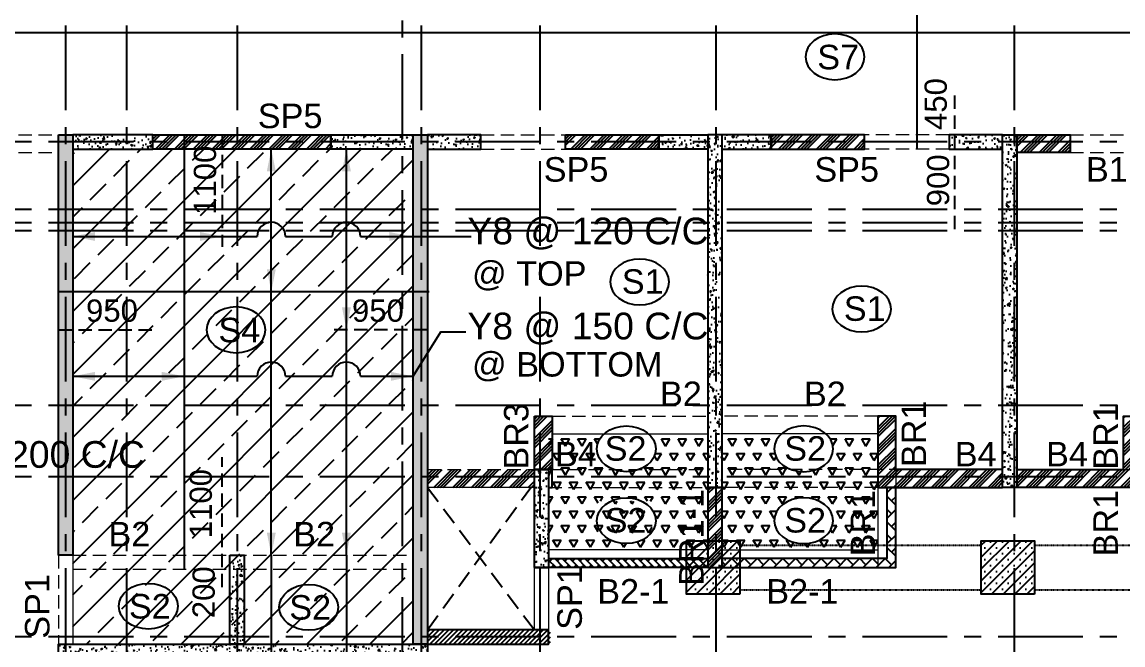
# Model space of a CAD drawing. Header units: inches. Extents: x -1898 to 127651, y -195120 to -109120.
# Drawn here: x 10957 to 23325, y -165813 to -158818 of the extents above; entities that cross this region are included whole.
import ezdxf

# ---------------------------------------------------------------- set-up
doc = ezdxf.new("R2010")
doc.units = ezdxf.units.IN
doc.header["$MEASUREMENT"] = 0
for name, pattern in [('CENTER', [50.8, 31.75, -6.35, 6.35, -6.35]), ('DASHED2', [9.525, 6.35, -3.175]), ('Hidden', [3, 2, -1])]:
    doc.linetypes.add(name, pattern=pattern)
for name, color, linetype in [('1', 8, 'Continuous'), ('160 R.C. WALL HAT', 8, 'Continuous'), ('160 R.C.WALL', 6, 'Continuous'), ('2', 5, 'Continuous'), ('5', 2, 'Continuous'), ('AR-Column', 40, 'Continuous'), ('AR-Hidden', 251, 'DASHED2'), ('BAL. PARAPET WALL', 4, 'Continuous'), ('BEAM TEXT', 4, 'Continuous'), ('DIM', 251, 'Continuous'), ('DOP IN SHEAR WALL', 5, 'Continuous'), ('GRID', 8, 'CENTER'), ('NON S.WALL HATCH', 8, 'Continuous'), ('NON STRUC R.C.WALL', 6, 'Continuous'), ('NON.STRUC.R.C.WALLS', 1, 'Continuous'), ('PARAPET WALL', 4, 'Continuous'), ('SHEARWALL HATCH', 8, 'Continuous'), ('SLAB ARROW', 5, 'Continuous'), ('SLAB DIS', 32, 'Continuous'), ('SPANRAL BEAM', 3, 'Continuous'), ('SUNKEN', 8, 'Continuous')]:
    doc.layers.add(name, color=color, linetype=linetype)
for name, color, linetype, lineweight in [('BEAMS', 3, 'Continuous', 0), ('SLAB CIR', 1, 'Continuous', 25), ('SLAB REIN', 31, 'Continuous', 0), ('SLAB TXT', 3, 'Continuous', 0)]:
    doc.layers.add(name, color=color, linetype=linetype, lineweight=lineweight)
doc.styles.add('T200', font='sanss___.ttf', dxfattribs={"height": 275})
doc.styles.add('T300', font='sanss___.ttf', dxfattribs={"height": 350})
pattern_1 = [(60, (2301842.9, -380682.11), (-93.75, 162.379763), [93.75, -93.75]), (120, (2301842.9, -380682.11), (-187.5, 1e-07), [93.75, -93.75]), (0, (2301796.02, -380600.92), (93.75, 162.379763), [93.75, -93.75])]
pattern_2 = [(45, (2346260.05, -275504.5), (-106.066017, 106.066017), []), (45, (2346295.4, -275504.5), (-106.066017, 106.066017), []), (45, (2346330.76, -275504.5), (-106.066017, 106.066017), []), (45, (2346366.12, -275504.5), (-106.066017, 106.066017), [])]
pattern_3 = [(50, (2190496.52, 69952.34), (179.315046, -15.688034), [18.75, -206.25]), (355, (2190496.52, 69952.34), (-34.687833, 188.048033), [15, -165]), (100.4514445, (2190511.47, 69951.03), (144.627212, 172.359998), [15.935048, -175.285528]), (46.1842, (2190496.52, 70002.34), (266.810333, -41.37982), [28.125, -309.375]), (96.635635, (2190518.76, 69998.9), (233.665486, 243.52965), [23.902586, -262.92844]), (351.184164, (2190496.52, 70002.34), (233.665486, 243.52965), [22.5, -247.5]), (21, (2190521.52, 69989.84), (149.226763, -100.654723), [18.75, -206.25]), (326, (2190521.52, 69989.84), (60.828833, 181.287511), [15, -165]), (71.451445, (2190533.96, 69981.45), (210.055594, 80.632788), [15.935047, -175.285528]), (37.5, (2190496.524, 69952.34), (3.0399638, 83.2234635), [0, -163, 0, -167.5, 0, -165.625]), (7.5, (2190496.52, 69952.34), (65.7673844, 98.602928), [0, -95.5, 0, -159.25, 0, -63.125]), (327.5, (2190440.774, 69952.34), (133.455609, -5.638718), [0, -62.5, 0, -195, 0, -258.75]), (317.5, (2190415.77, 69952.34), (145.7965423, 25.0262456), [0, -81.25, 0, -129.5, 0, -183.75])]
pattern_4 = [(50, (2184721.52, 77472.34), (179.315046, -15.688034), [18.75, -206.25]), (355, (2184721.52, 77472.34), (-34.687833, 188.048033), [15, -165]), (100.4514445, (2184736.47, 77471.03), (144.627212, 172.359998), [15.935048, -175.285528]), (46.1842, (2184721.52, 77522.34), (266.810333, -41.37982), [28.125, -309.375]), (96.635635, (2184743.76, 77518.9), (233.665486, 243.52965), [23.902586, -262.92844]), (351.184164, (2184721.52, 77522.34), (233.665486, 243.52965), [22.5, -247.5]), (21, (2184746.52, 77509.84), (149.226763, -100.654723), [18.75, -206.25]), (326, (2184746.52, 77509.84), (60.828833, 181.287511), [15, -165]), (71.451445, (2184758.96, 77501.45), (210.055594, 80.632788), [15.935047, -175.285528]), (37.5, (2184721.524, 77472.34), (3.0399638, 83.2234635), [0, -163, 0, -167.5, 0, -165.625]), (7.5, (2184721.52, 77472.34), (65.7673844, 98.602928), [0, -95.5, 0, -159.25, 0, -63.125]), (327.5, (2184665.774, 77472.34), (133.455609, -5.638718), [0, -62.5, 0, -195, 0, -258.75]), (317.5, (2184640.77, 77472.34), (145.7965423, 25.0262456), [0, -81.25, 0, -129.5, 0, -183.75])]
pattern_5 = [(45, (-131825.64, 75915.45), (-66.29126, 66.29126), []), (45, (-131759.35, 75915.45), (-66.29126, 66.29126), [0, -93.75])]

# ---------------------------------------------------------------- blocks, each defined once
blk = doc.blocks.new('A$C02A55DAE')
at = {"layer": 'NON S.WALL HATCH'}
h = blk.add_hatch(dxfattribs=at)
h.set_pattern_fill('SACNCR', color=256, scale=1000)
h.set_pattern_definition(pattern_5)
h.paths.add_polyline_path([(13860, -10920), (13260, -10920), (13260, -10320), (13860, -10320)])
h = blk.add_hatch(dxfattribs=at)
h.set_pattern_fill('SACNCR', color=256, scale=1000)
h.set_pattern_definition(pattern_5)
h.paths.add_polyline_path([(17170, -10920), (16570, -10920), (16570, -10320), (17170, -10320)])
at = {"layer": 'AR-Column', "color": 4, "elevation": -29}
for points in [[(13860, -10920), (13260, -10920), (13260, -10320), (13860, -10320)], [(17170, -10920), (16570, -10920), (16570, -10320), (17170, -10320)]]:
    blk.add_lwpolyline(points, close=True, dxfattribs=at)
at = {"layer": 'AR-Hidden', "ltscale": 0.009}
for p, q in [((13860, -10370, -29), (16570, -10370, -29)), ((17170, -10370, -29), (19880, -10370, -29)), ((13860, -10870, -29), (16570, -10870, -29)), ((17170, -10870, -29), (19880, -10870, -29))]:
    blk.add_line(p, q, dxfattribs=at)

msp = doc.modelspace()

# ---------------------------------------------------------------- hatches: boundary and pattern name
at = {"layer": '160 R.C. WALL HAT'}
h = msp.add_hatch(dxfattribs=at)
h.set_pattern_fill('AR-CONC', color=256, scale=25)
h.set_pattern_definition(pattern_3)
h.paths.add_polyline_path([(11527.4, -160083.5), (11367.4, -160083.5), (11367.4, -164803.5), (11527.4, -164803.5)])
h = msp.add_hatch(dxfattribs=at)
h.set_pattern_fill('AR-CONC', color=256, scale=25)
h.set_pattern_definition(pattern_4)
h.paths.add_polyline_path([(12427.4, -160083.5), (12427.4, -160243.5), (11527.4, -160243.5), (11527.4, -160083.5)])
h = msp.add_hatch(dxfattribs=at)
h.set_pattern_fill('AR-CONC', color=256, scale=25)
h.set_pattern_definition([(50, (2193881.52, 75512.34), (179.315046, -15.688034), [18.75, -206.25]), (355, (2193881.52, 75512.34), (-34.687833, 188.048033), [15, -165]), (100.4514445, (2193896.47, 75511.03), (144.627212, 172.359998), [15.935048, -175.285528]), (46.1842, (2193881.52, 75562.34), (266.810333, -41.37982), [28.125, -309.375]), (96.635635, (2193903.76, 75558.9), (233.665486, 243.52965), [23.902586, -262.92844]), (351.184164, (2193881.52, 75562.34), (233.665486, 243.52965), [22.5, -247.5]), (21, (2193906.52, 75549.84), (149.226763, -100.654723), [18.75, -206.25]), (326, (2193906.52, 75549.84), (60.828833, 181.287511), [15, -165]), (71.451445, (2193918.96, 75541.45), (210.055594, 80.632788), [15.935047, -175.285528]), (37.5, (2193881.524, 75512.34), (3.0399638, 83.2234635), [0, -163, 0, -167.5, 0, -165.625]), (7.5, (2193881.52, 75512.34), (65.7673844, 98.602928), [0, -95.5, 0, -159.25, 0, -63.125]), (327.5, (2193825.774, 75512.34), (133.455609, -5.638718), [0, -62.5, 0, -195, 0, -258.75]), (317.5, (2193800.77, 75512.34), (145.7965423, 25.0262456), [0, -81.25, 0, -129.5, 0, -183.75])])
h.paths.add_polyline_path([(15352.4, -160083.5), (14427.4, -160083.5), (14427.4, -160243.5), (15352.4, -160243.5)])
h = msp.add_hatch(dxfattribs=at)
h.set_pattern_fill('AR-CONC', color=256, scale=25)
h.set_pattern_definition([(50, (2194481.52, 69952.34), (179.315046, -15.688034), [18.75, -206.25]), (355, (2194481.52, 69952.34), (-34.687833, 188.048033), [15, -165]), (100.4514445, (2194496.47, 69951.03), (144.627212, 172.359998), [15.935048, -175.285528]), (46.1842, (2194481.52, 70002.34), (266.810333, -41.37982), [28.125, -309.375]), (96.635635, (2194503.76, 69998.9), (233.665486, 243.52965), [23.902586, -262.92844]), (351.184164, (2194481.52, 70002.34), (233.665486, 243.52965), [22.5, -247.5]), (21, (2194506.52, 69989.84), (149.226763, -100.654723), [18.75, -206.25]), (326, (2194506.52, 69989.84), (60.828833, 181.287511), [15, -165]), (71.451445, (2194518.96, 69981.45), (210.055594, 80.632788), [15.935047, -175.285528]), (37.5, (2194481.524, 69952.34), (3.0399638, 83.2234635), [0, -163, 0, -167.5, 0, -165.625]), (7.5, (2194481.52, 69952.34), (65.7673844, 98.602928), [0, -95.5, 0, -159.25, 0, -63.125]), (327.5, (2194425.774, 69952.34), (133.455609, -5.638718), [0, -62.5, 0, -195, 0, -258.75]), (317.5, (2194400.77, 69952.34), (145.7965423, 25.0262456), [0, -81.25, 0, -129.5, 0, -183.75])])
h.paths.add_polyline_path([(15512.4, -160083.5), (15352.4, -160083.5), (15352.4, -165803.5), (15512.4, -165803.5)])
h = msp.add_hatch(dxfattribs=at)
h.set_pattern_fill('AR-CONC', color=256, scale=25)
h.set_pattern_definition([(50, (2194641.52, 75512.34), (179.315046, -15.688034), [18.75, -206.25]), (355, (2194641.52, 75512.34), (-34.687833, 188.048033), [15, -165]), (100.4514445, (2194656.47, 75511.03), (144.627212, 172.359998), [15.935048, -175.285528]), (46.1842, (2194641.52, 75562.34), (266.810333, -41.37982), [28.125, -309.375]), (96.635635, (2194663.76, 75558.9), (233.665486, 243.52965), [23.902586, -262.92844]), (351.184164, (2194641.52, 75562.34), (233.665486, 243.52965), [22.5, -247.5]), (21, (2194666.52, 75549.84), (149.226763, -100.654723), [18.75, -206.25]), (326, (2194666.52, 75549.84), (60.828833, 181.287511), [15, -165]), (71.451445, (2194678.96, 75541.45), (210.055594, 80.632788), [15.935047, -175.285528]), (37.5, (2194641.524, 75512.34), (3.0399638, 83.2234635), [0, -163, 0, -167.5, 0, -165.625]), (7.5, (2194641.52, 75512.34), (65.7673844, 98.602928), [0, -95.5, 0, -159.25, 0, -63.125]), (327.5, (2194585.774, 75512.34), (133.455609, -5.638718), [0, -62.5, 0, -195, 0, -258.75]), (317.5, (2194560.77, 75512.34), (145.7965423, 25.0262456), [0, -81.25, 0, -129.5, 0, -183.75])])
h.paths.add_polyline_path([(16112.4, -160083.5), (15512.4, -160083.5), (15512.4, -160243.5), (16112.4, -160243.5)])
h = msp.add_hatch(dxfattribs=at)
h.set_pattern_fill('AR-CONC', color=256, scale=25)
h.set_pattern_definition(pattern_4)
h.paths.add_polyline_path([(18112.4, -160083.5), (18112.4, -160243.5), (18662.4, -160243.5), (18662.4, -160083.5)])
h = msp.add_hatch(dxfattribs=at)
h.set_pattern_fill('AR-CONC', color=256, scale=25)
h.set_pattern_definition([(50, (2197791.52, 70812.34), (179.315046, -15.688034), [18.75, -206.25]), (355, (2197791.52, 70812.34), (-34.687833, 188.048033), [15, -165]), (100.4514445, (2197806.47, 70811.03), (144.627212, 172.359998), [15.935048, -175.285528]), (46.1842, (2197791.52, 70862.34), (266.810333, -41.37982), [28.125, -309.375]), (96.635635, (2197813.76, 70858.9), (233.665486, 243.52965), [23.902586, -262.92844]), (351.184164, (2197791.52, 70862.34), (233.665486, 243.52965), [22.5, -247.5]), (21, (2197816.52, 70849.84), (149.226763, -100.654723), [18.75, -206.25]), (326, (2197816.52, 70849.84), (60.828833, 181.287511), [15, -165]), (71.451445, (2197828.96, 70841.45), (210.055594, 80.632788), [15.935047, -175.285528]), (37.5, (2197791.524, 70812.34), (3.0399638, 83.2234635), [0, -163, 0, -167.5, 0, -165.625]), (7.5, (2197791.52, 70812.34), (65.7673844, 98.602928), [0, -95.5, 0, -159.25, 0, -63.125]), (327.5, (2197735.774, 70812.34), (133.455609, -5.638718), [0, -62.5, 0, -195, 0, -258.75]), (317.5, (2197710.77, 70812.34), (145.7965423, 25.0262456), [0, -81.25, 0, -129.5, 0, -183.75])])
h.paths.add_polyline_path([(18662.4, -164043.5), (18822.4, -164043.5), (18822.4, -160083.5), (18662.4, -160083.5)])
h = msp.add_hatch(dxfattribs=at)
h.set_pattern_fill('AR-CONC', color=256, scale=25)
h.set_pattern_definition(pattern_4)
h.paths.add_polyline_path([(19372.4, -160083.5), (19372.4, -160243.5), (18822.4, -160243.5), (18822.4, -160083.5)])
h = msp.add_hatch(dxfattribs=at)
h.set_pattern_fill('AR-CONC', color=256, scale=25)
h.set_pattern_definition(pattern_4)
h.paths.add_polyline_path([(21972.4, -160243.5), (21972.4, -160083.5), (21372.4, -160083.5), (21372.4, -160243.5)])
h = msp.add_hatch(dxfattribs=at)
h.set_pattern_fill('AR-CONC', color=256, scale=25)
h.set_pattern_definition(pattern_4)
h.paths.add_polyline_path([(22132.4, -160083.5), (21972.4, -160083.5), (21972.4, -164043.5), (22132.4, -164043.5)])
h = msp.add_hatch(dxfattribs=at)
h.set_pattern_fill('AR-CONC', color=256, scale=25)
h.set_pattern_definition([(50, (2194481.52, 69952.34), (179.315046, -15.688034), [18.75, -206.25]), (355, (2194481.52, 69952.34), (-34.687833, 188.048033), [15, -165]), (100.4514445, (2194496.47, 69951.03), (144.627212, 172.359998), [15.935048, -175.285528]), (46.1842, (2194481.52, 70002.34), (266.810333, -41.37982), [28.125, -309.375]), (96.635635, (2194503.76, 69998.9), (233.665486, 243.52965), [23.902586, -262.92844]), (351.184164, (2194481.52, 70002.34), (233.665486, 243.52965), [22.5, -247.5]), (21, (2194506.52, 69989.84), (149.226763, -100.654723), [18.75, -206.25]), (326, (2194506.52, 69989.84), (60.828833, 181.287511), [15, -165]), (71.451445, (2194518.96, 69981.45), (210.055594, 80.632788), [15.935047, -175.285528]), (37.5, (2194481.524, 69952.34), (3.0399638, 83.2234635), [0, -163, 0, -167.5, 0, -165.625]), (7.5, (2194481.52, 69952.34), (65.7673844, 98.602928), [0, -95.5, 0, -159.25, 0, -63.125]), (327.5, (2194425.774, 69952.34), (133.455609, -5.638718), [0, -62.5, 0, -195, 0, -258.75]), (317.5, (2194400.77, 69952.34), (145.7965423, 25.0262456), [0, -81.25, 0, -129.5, 0, -183.75])])
h.paths.add_polyline_path([(16872.4, -163843.5), (16712.4, -163843.5), (16712.4, -164943.5), (16872.4, -164943.5)])
h = msp.add_hatch(dxfattribs=at)
h.set_pattern_fill('AR-CONC', color=256, scale=25)
h.set_pattern_definition([(50, (0, -35133.3), (179.31505, -15.68803), [18.75, -206.25]), (355, (0, -35133.3), (-34.68783, 188.04803), [15, -165]), (100.45144, (14.94, -35134.6), (144.62721, 172.36), [15.93505, -175.28553]), (46.1842, (0, -35083.3), (266.81033, -41.37982), [28.125, -309.375]), (96.63564, (22.23, -35086.75), (233.6655, 243.52965), [23.9026, -262.92844]), (351.18416, (0, -35083.3), (233.6655, 243.52965), [22.5, -247.5]), (21, (25, -35095.8), (149.22676, -100.65472), [18.75, -206.25]), (326, (25, -35095.8), (60.82883, 181.2875), [15, -165]), (71.45144, (37.44, -35104.19), (210.0556, 80.63279), [15.93505, -175.28553]), (37.5, (0, -35133.3), (3.039964, 83.223463), [0, -163, 0, -167.5, 0, -165.625]), (7.5, (0, -35133.3), (65.767384, 98.60293), [0, -95.5, 0, -159.25, 0, -63.125]), (327.5, (-55.75, -35133.3), (133.45561, -5.638718), [0, -62.5, 0, -195, 0, -258.75]), (317.5, (-80.75, -35133.3), (145.79654, 25.02625), [0, -81.25, 0, -129.5, 0, -183.75])])
h.paths.add_polyline_path([(16872.4, -164043.5), (16912.4, -164043.5), (16912.4, -163843.5), (16872.4, -163843.5)])
h = msp.add_hatch(dxfattribs=at)
h.set_pattern_fill('AR-CONC', color=256, scale=25)
h.set_pattern_definition(pattern_3)
h.paths.add_polyline_path([(13292.6, -164803.5), (13452.6, -164803.5), (13452.6, -165803.5), (13292.6, -165803.5)])
h = msp.add_hatch(dxfattribs=at)
h.set_pattern_fill('AR-CONC', color=256, scale=25)
h.set_pattern_definition([(50, (2196685.71, 69792.34), (179.315046, -15.688034), [18.75, -206.25]), (355, (2196685.7, 69792.34), (-34.687833, 188.048033), [15, -165]), (100.4514445, (2196700.65, 69791.03), (144.627212, 172.359998), [15.935048, -175.285528]), (46.1842, (2196685.7, 69842.34), (266.810333, -41.37982), [28.125, -309.375]), (96.635635, (2196707.94, 69838.9), (233.665486, 243.52965), [23.902586, -262.92844]), (351.184164, (2196685.7, 69842.34), (233.665486, 243.52965), [22.5, -247.5]), (21, (2196710.71, 69829.84), (149.226763, -100.654723), [18.75, -206.25]), (326, (2196710.7, 69829.84), (60.828833, 181.287511), [15, -165]), (71.451445, (2196723.14, 69821.45), (210.055594, 80.632788), [15.935047, -175.285528]), (37.5, (2196685.71, 69792.34), (3.0399638, 83.2234635), [0, -163, 0, -167.5, 0, -165.625]), (7.5, (2196685.71, 69792.34), (65.7673844, 98.602928), [0, -95.5, 0, -159.25, 0, -63.125]), (327.5, (2196629.96, 69792.34), (133.455609, -5.638718), [0, -62.5, 0, -195, 0, -258.75]), (317.5, (2196604.96, 69792.34), (145.7965423, 25.0262456), [0, -81.25, 0, -129.5, 0, -183.75])])
h.paths.add_polyline_path([(11367.4, -165963.5), (11367.4, -165803.5), (15512.4, -165803.5), (15512.4, -165963.5)])
at = {"layer": 'BAL. PARAPET WALL'}
h = msp.add_hatch(dxfattribs=at)
h.set_pattern_fill('AR-HBONE', color=256, angle=90, style=0)
h.set_pattern_definition([(135, (-477858.96, -2290001.76), (-143.684098, 2e-14), [304.8, -101.6]), (225, (-477930.8, -2289929.91), (-143.684098, 2e-14), [304.8, -101.6])])
h.paths.add_polyline_path([(18822.4, -164843.5), (18822.4, -164943.5), (20772.4, -164943.5), (20772.4, -164043.5), (20672.4, -164043.5), (20672.4, -164843.5)])
h = msp.add_hatch(dxfattribs=at)
h.set_pattern_fill('AR-HBONE', color=256, scale=15, angle=90, style=0)
h.set_pattern_definition([(135, (0, -35133.3), (-84.852814, 1e-14), [180, -60]), (225, (-42.426, -35090.87), (-84.852814, 1e-14), [180, -60])])
h.paths.add_polyline_path([(16872.4, -164843.5), (18662.4, -164843.5), (18662.4, -164943.5), (16872.4, -164943.5)])
at = {"layer": 'NON STRUC R.C.WALL'}
h = msp.add_hatch(dxfattribs=at)
h.set_pattern_fill('ANSI34', color=1, scale=200)
h.set_pattern_definition(pattern_2)
h.paths.add_polyline_path([(12427.4, -160083.5), (14427.4, -160083.5), (14427.4, -160243.5), (12427.4, -160243.5)])
h = msp.add_hatch(dxfattribs=at)
h.set_pattern_fill('ANSI34', color=1, scale=200)
h.set_pattern_definition(pattern_2)
h.paths.add_polyline_path([(17062.4, -160083.5), (18112.4, -160083.5), (18112.4, -160243.5), (17062.4, -160243.5)])
h = msp.add_hatch(dxfattribs=at)
h.set_pattern_fill('ANSI34', color=1, scale=200)
h.set_pattern_definition(pattern_2)
h.paths.add_polyline_path([(20422.4, -160083.5), (19372.4, -160083.5), (19372.4, -160243.5), (20422.4, -160243.5)])
h = msp.add_hatch(dxfattribs=at)
h.set_pattern_fill('ANSI34', color=1, scale=200)
h.set_pattern_definition([(45, (2343710.05, -275504.5), (-106.066017, 106.066017), []), (45, (2343745.4, -275504.5), (-106.066017, 106.066017), []), (45, (2343780.76, -275504.5), (-106.066017, 106.066017), []), (45, (2343816.12, -275504.5), (-106.066017, 106.066017), [])])
h.paths.add_polyline_path([(22132.4, -160083.5), (22732.4, -160083.5), (22732.4, -160283.5), (22132.4, -160283.5)])
h = msp.add_hatch(dxfattribs=at)
h.set_pattern_fill('ANSI34', color=1, scale=200)
h.set_pattern_definition([(45, (2346300.05, -275544.5), (-106.066017, 106.066017), []), (45, (2346335.4, -275544.5), (-106.066017, 106.066017), []), (45, (2346370.76, -275544.5), (-106.066017, 106.066017), []), (45, (2346406.12, -275544.5), (-106.066017, 106.066017), [])])
h.paths.add_polyline_path([(16712.4, -163243.5), (16912.4, -163243.5), (16912.4, -163843.5), (16712.4, -163843.5)])
h = msp.add_hatch(dxfattribs=at)
h.set_pattern_fill('ANSI34', color=1, scale=200)
h.set_pattern_definition(pattern_2)
h.paths.add_polyline_path([(21972.4, -163843.5), (20772.4, -163843.5), (20772.4, -163243.5), (20572.4, -163243.5), (20572.4, -164043.5), (21972.4, -164043.5)])
h = msp.add_hatch(dxfattribs=at)
h.set_pattern_fill('ANSI34', color=1, scale=200)
h.set_pattern_definition(pattern_2)
h.paths.add_polyline_path([(22132.4, -163843.5), (23332.4, -163843.5), (23332.4, -163243.5), (23532.4, -163243.5), (23532.4, -164043.5), (22132.4, -164043.5)])
h = msp.add_hatch(dxfattribs=at)
h.set_pattern_fill('ANSI34', color=1, scale=200)
h.set_pattern_definition([(45, (2184721.52, 80632.34), (-106.066017, 106.066017), []), (45, (2184756.88, 80632.34), (-106.066017, 106.066017), []), (45, (2184792.23, 80632.34), (-106.066017, 106.066017), []), (45, (2184827.59, 80632.34), (-106.066017, 106.066017), [])])
h.paths.add_polyline_path([(15512.4, -163843.5), (16712.4, -163843.5), (16712.4, -164043.5), (15512.4, -164043.5)])
h = msp.add_hatch(dxfattribs=at)
h.set_pattern_fill('ANSI34', color=1, scale=200)
h.set_pattern_definition(pattern_2)
h.paths.add_polyline_path([(18822.4, -164043.5), (18662.4, -164043.5), (18662.4, -164943.5), (18822.4, -164943.5)])
at = {"layer": 'SHEARWALL HATCH'}
h = msp.add_hatch(dxfattribs=at)
h.set_pattern_fill('ANSI31', color=5, scale=300)
h.set_pattern_definition([(45, (2188536.524, 69952.34), (-26.5165043, 26.5165043), [])])
h.paths.add_polyline_path([(16892.4, -165643.5), (15512.4, -165643.5), (15512.4, -165803.5), (16892.4, -165803.5)])
at = {"layer": 'SUNKEN'}
h = msp.add_hatch(dxfattribs=at)
h.set_pattern_fill('ANSI33', color=256, scale=2000)
h.set_pattern_definition([(45, (2365682.36, -304709.13), (-353.55339, 353.55339), []), (45, (2366035.9, -304709.13), (-353.55339, 353.55339), [250, -125])])
h.paths.add_polyline_path([(11527.4, -165803.5), (15352.4, -165803.5), (15352.4, -160243.5), (11527.4, -160243.5)])
h = msp.add_hatch(dxfattribs=at)
h.set_pattern_fill('TRIANG', color=256, scale=500)
h.set_pattern_definition(pattern_1)
h.paths.add_polyline_path([(18662.4, -164743.5), (16872.4, -164743.5), (16872.4, -164043.5), (18662.4, -164043.5)])
edge = h.paths.add_edge_path(flags=16)
edge.add_ellipse((17746.3, -164417.8), major_axis=(331, 0), ratio=0.77685, start_angle=0, end_angle=360)
h.paths.add_polyline_path([(18662.4, -164043.5), (16872.4, -164043.5), (16872.4, -163843.5), (18662.4, -163843.5)])
h.paths.add_polyline_path([(18036, -164199.7), (18036, -164630.8), (17430.9, -164630.8), (17430.9, -164199.7)], flags=16)
edge = h.paths.add_edge_path()
edge.add_line((17904.2, -163837.2), (17915.6, -163832.1))
edge.add_line((17915.6, -163832.1), (17926.8, -163826.7))
edge.add_line((17926.8, -163826.7), (17937.7, -163821))
edge.add_line((17937.7, -163821), (17948.3, -163814.9))
edge.add_line((17948.3, -163814.9), (17958.5, -163808.5))
edge.add_line((17958.5, -163808.5), (17968.5, -163801.8))
edge.add_line((17968.5, -163801.8), (17978.1, -163794.8))
edge.add_line((17978.1, -163794.8), (17987.3, -163787.5))
edge.add_line((17987.3, -163787.5), (17996.1, -163779.9))
edge.add_line((17996.1, -163779.9), (18004.5, -163772))
edge.add_line((18004.5, -163772), (18012.6, -163763.9))
edge.add_line((18012.6, -163763.9), (18020.2, -163755.6))
edge.add_line((18020.2, -163755.6), (18027.4, -163747))
edge.add_line((18027.4, -163747), (18034.1, -163738.2))
edge.add_line((18034.1, -163738.2), (18040.4, -163729.2))
edge.add_line((18040.4, -163729.2), (18046.2, -163720.1))
edge.add_line((18046.2, -163720.1), (18051.5, -163710.7))
edge.add_line((18051.5, -163710.7), (18056.4, -163701.2))
edge.add_line((18056.4, -163701.2), (18060.7, -163691.6))
edge.add_line((18060.7, -163691.6), (18064.6, -163681.8))
edge.add_line((18064.6, -163681.8), (18068, -163671.9))
edge.add_line((18068, -163671.9), (18070.8, -163661.9))
edge.add_line((18070.8, -163661.9), (18073.2, -163651.9))
edge.add_line((18073.2, -163651.9), (18075, -163641.7))
edge.add_line((18075, -163641.7), (18076.3, -163631.6))
edge.add_line((18076.3, -163631.6), (18077.1, -163621.4))
edge.add_line((18077.1, -163621.4), (18077.3, -163611.1))
edge.add_line((18077.3, -163611.1), (18077.1, -163600.9))
edge.add_line((18077.1, -163600.9), (18076.3, -163590.7))
edge.add_line((18076.3, -163590.7), (18075, -163580.5))
edge.add_line((18075, -163580.5), (18073.2, -163570.4))
edge.add_line((18073.2, -163570.4), (18070.8, -163560.3))
edge.add_line((18070.8, -163560.3), (18068, -163550.4))
edge.add_line((18068, -163550.4), (18064.6, -163540.5))
edge.add_line((18064.6, -163540.5), (18060.7, -163530.7))
edge.add_line((18060.7, -163530.7), (18056.4, -163521.1))
edge.add_line((18056.4, -163521.1), (18051.5, -163511.6))
edge.add_line((18051.5, -163511.6), (18046.2, -163502.2))
edge.add_line((18046.2, -163502.2), (18040.4, -163493))
edge.add_line((18040.4, -163493), (18034.1, -163484))
edge.add_line((18034.1, -163484), (18027.4, -163475.3))
edge.add_line((18027.4, -163475.3), (18020.2, -163466.7))
edge.add_line((18020.2, -163466.7), (18012.6, -163458.3))
edge.add_line((18012.6, -163458.3), (18004.5, -163450.2))
edge.add_line((18004.5, -163450.2), (17996.1, -163442.4))
edge.add_line((17996.1, -163442.4), (17987.3, -163434.8))
edge.add_line((17987.3, -163434.8), (17978.1, -163427.5))
edge.add_line((17978.1, -163427.5), (17968.5, -163420.5))
edge.add_line((17968.5, -163420.5), (17958.5, -163413.8))
edge.add_line((17958.5, -163413.8), (17948.3, -163407.4))
edge.add_line((17948.3, -163407.4), (17941.5, -163403.5))
edge.add_line((17941.5, -163443.5), (18662.4, -163443.5))
edge.add_line((18662.4, -163443.5), (18662.4, -163843.5))
edge.add_line((18662.4, -163843.5), (17888, -163843.5))
edge.add_line((17888, -163843.5), (17892.5, -163841.8))
edge.add_line((17892.5, -163841.8), (17904.2, -163837.2))
edge = h.paths.add_edge_path()
edge.add_line((17600.2, -163841.8), (17604.7, -163843.5))
edge.add_line((17604.7, -163843.5), (16872.4, -163843.5))
edge.add_line((16872.4, -163843.5), (16872.4, -163403.5))
edge.add_line((16872.4, -163443.5), (17551.2, -163443.5))
edge.add_line((17551.2, -163443.5), (17544.4, -163407.4))
edge.add_line((17544.4, -163407.4), (17534.1, -163413.8))
edge.add_line((17534.1, -163413.8), (17524.2, -163420.5))
edge.add_line((17524.2, -163420.5), (17514.6, -163427.5))
edge.add_line((17514.6, -163427.5), (17505.4, -163434.8))
edge.add_line((17505.4, -163434.8), (17496.6, -163442.4))
edge.add_line((17496.6, -163442.4), (17488.1, -163450.2))
edge.add_line((17488.1, -163450.2), (17480.1, -163458.3))
edge.add_line((17480.1, -163458.3), (17472.5, -163466.7))
edge.add_line((17472.5, -163466.7), (17465.3, -163475.3))
edge.add_line((17465.3, -163475.3), (17458.6, -163484))
edge.add_line((17458.6, -163484), (17452.3, -163493))
edge.add_line((17452.3, -163493), (17446.5, -163502.2))
edge.add_line((17446.5, -163502.2), (17441.2, -163511.6))
edge.add_line((17441.2, -163511.6), (17436.3, -163521.1))
edge.add_line((17436.3, -163521.1), (17432, -163530.7))
edge.add_line((17432, -163530.7), (17428.1, -163540.5))
edge.add_line((17428.1, -163540.5), (17424.7, -163550.4))
edge.add_line((17424.7, -163550.4), (17421.9, -163560.3))
edge.add_line((17421.9, -163560.3), (17419.5, -163570.4))
edge.add_line((17419.5, -163570.4), (17417.7, -163580.5))
edge.add_line((17417.7, -163580.5), (17416.4, -163590.7))
edge.add_line((17416.4, -163590.7), (17415.6, -163600.9))
edge.add_line((17415.6, -163600.9), (17415.3, -163611.1))
edge.add_line((17415.3, -163611.1), (17415.6, -163621.4))
edge.add_line((17415.6, -163621.4), (17416.4, -163631.6))
edge.add_line((17416.4, -163631.6), (17417.7, -163641.7))
edge.add_line((17417.7, -163641.7), (17419.5, -163651.9))
edge.add_line((17419.5, -163651.9), (17421.9, -163661.9))
edge.add_line((17421.9, -163661.9), (17424.7, -163671.9))
edge.add_line((17424.7, -163671.9), (17428.1, -163681.8))
edge.add_line((17428.1, -163681.8), (17432, -163691.6))
edge.add_line((17432, -163691.6), (17436.3, -163701.2))
edge.add_line((17436.3, -163701.2), (17441.2, -163710.7))
edge.add_line((17441.2, -163710.7), (17446.5, -163720.1))
edge.add_line((17446.5, -163720.1), (17452.3, -163729.2))
edge.add_line((17452.3, -163729.2), (17458.6, -163738.2))
edge.add_line((17458.6, -163738.2), (17465.3, -163747))
edge.add_line((17465.3, -163747), (17472.5, -163755.6))
edge.add_line((17472.5, -163755.6), (17480.1, -163763.9))
edge.add_line((17480.1, -163763.9), (17488.1, -163772))
edge.add_line((17488.1, -163772), (17496.6, -163779.9))
edge.add_line((17496.6, -163779.9), (17505.4, -163787.5))
edge.add_line((17505.4, -163787.5), (17514.6, -163794.8))
edge.add_line((17514.6, -163794.8), (17524.2, -163801.8))
edge.add_line((17524.2, -163801.8), (17534.1, -163808.5))
edge.add_line((17534.1, -163808.5), (17544.4, -163814.9))
edge.add_line((17544.4, -163814.9), (17555, -163821))
edge.add_line((17555, -163821), (17565.9, -163826.7))
edge.add_line((17565.9, -163826.7), (17577.1, -163832.1))
edge.add_line((17577.1, -163832.1), (17588.5, -163837.2))
edge.add_line((17588.5, -163837.2), (17600.2, -163841.8))
h = msp.add_hatch(dxfattribs=at)
h.set_pattern_fill('TRIANG', color=256, scale=500)
h.set_pattern_definition(pattern_1)
h.paths.add_polyline_path([(18822.4, -164743.5), (20572.4, -164743.5), (20572.4, -164043.5), (18822.4, -164043.5)])
edge = h.paths.add_edge_path(flags=16)
edge.add_ellipse((19738.4, -164417.8), major_axis=(-331, 0), ratio=0.77685, start_angle=0, end_angle=360, ccw=False)
h.paths.add_polyline_path([(18822.4, -164043.5), (20572.4, -164043.5), (20572.4, -163843.5), (18822.4, -163843.5)])
h.paths.add_polyline_path([(19448.8, -164199.7), (19448.8, -164630.8), (20053.9, -164630.8), (20053.9, -164199.7)], flags=0)
edge = h.paths.add_edge_path()
edge.add_line((19580.6, -163837.2), (19569.1, -163832.1))
edge.add_line((19569.1, -163832.1), (19558, -163826.7))
edge.add_line((19558, -163826.7), (19547.1, -163821))
edge.add_line((19547.1, -163821), (19536.5, -163814.9))
edge.add_line((19536.5, -163814.9), (19526.2, -163808.5))
edge.add_line((19526.2, -163808.5), (19516.3, -163801.8))
edge.add_line((19516.3, -163801.8), (19506.7, -163794.8))
edge.add_line((19506.7, -163794.8), (19497.5, -163787.5))
edge.add_line((19497.5, -163787.5), (19488.7, -163779.9))
edge.add_line((19488.7, -163779.9), (19480.2, -163772))
edge.add_line((19480.2, -163772), (19472.2, -163763.9))
edge.add_line((19472.2, -163763.9), (19464.6, -163755.6))
edge.add_line((19464.6, -163755.6), (19457.4, -163747))
edge.add_line((19457.4, -163747), (19450.7, -163738.2))
edge.add_line((19450.7, -163738.2), (19444.4, -163729.2))
edge.add_line((19444.4, -163729.2), (19438.6, -163720.1))
edge.add_line((19438.6, -163720.1), (19433.3, -163710.7))
edge.add_line((19433.3, -163710.7), (19428.4, -163701.2))
edge.add_line((19428.4, -163701.2), (19424, -163691.6))
edge.add_line((19424, -163691.6), (19420.2, -163681.8))
edge.add_line((19420.2, -163681.8), (19416.8, -163671.9))
edge.add_line((19416.8, -163671.9), (19413.9, -163661.9))
edge.add_line((19413.9, -163661.9), (19411.6, -163651.9))
edge.add_line((19411.6, -163651.9), (19409.8, -163641.7))
edge.add_line((19409.8, -163641.7), (19408.5, -163631.6))
edge.add_line((19408.5, -163631.6), (19407.7, -163621.4))
edge.add_line((19407.7, -163621.4), (19407.4, -163611.1))
edge.add_line((19407.4, -163611.1), (19407.7, -163600.9))
edge.add_line((19407.7, -163600.9), (19408.5, -163590.7))
edge.add_line((19408.5, -163590.7), (19409.8, -163580.5))
edge.add_line((19409.8, -163580.5), (19411.6, -163570.4))
edge.add_line((19411.6, -163570.4), (19413.9, -163560.3))
edge.add_line((19413.9, -163560.3), (19416.8, -163550.4))
edge.add_line((19416.8, -163550.4), (19420.2, -163540.5))
edge.add_line((19420.2, -163540.5), (19424, -163530.7))
edge.add_line((19424, -163530.7), (19428.4, -163521.1))
edge.add_line((19428.4, -163521.1), (19433.3, -163511.6))
edge.add_line((19433.3, -163511.6), (19438.6, -163502.2))
edge.add_line((19438.6, -163502.2), (19444.4, -163493))
edge.add_line((19444.4, -163493), (19450.7, -163484))
edge.add_line((19450.7, -163484), (19457.4, -163475.3))
edge.add_line((19457.4, -163475.3), (19464.6, -163466.7))
edge.add_line((19464.6, -163466.7), (19472.2, -163458.3))
edge.add_line((19472.2, -163458.3), (19480.2, -163450.2))
edge.add_line((19480.2, -163450.2), (19488.7, -163442.4))
edge.add_line((19488.7, -163442.4), (19497.5, -163434.8))
edge.add_line((19497.5, -163434.8), (19506.7, -163427.5))
edge.add_line((19506.7, -163427.5), (19516.3, -163420.5))
edge.add_line((19516.3, -163420.5), (19526.2, -163413.8))
edge.add_line((19526.2, -163413.8), (19536.5, -163407.4))
edge.add_line((19536.5, -163407.4), (19543.3, -163403.5))
edge.add_line((19543.3, -163443.5), (18822.4, -163443.5))
edge.add_line((18822.4, -163443.5), (18822.4, -163843.5))
edge.add_line((18822.4, -163843.5), (19596.8, -163843.5))
edge.add_line((19596.8, -163843.5), (19592.3, -163841.8))
edge.add_line((19592.3, -163841.8), (19580.6, -163837.2))
edge = h.paths.add_edge_path()
edge.add_line((19884.6, -163841.8), (19880.1, -163843.5))
edge.add_line((19880.1, -163843.5), (20612.4, -163843.5))
edge.add_line((20572.4, -163843.5), (20572.4, -163403.5))
edge.add_line((20612.4, -163443.5), (19933.5, -163443.5))
edge.add_line((19933.5, -163443.5), (19940.4, -163407.4))
edge.add_line((19940.4, -163407.4), (19950.6, -163413.8))
edge.add_line((19950.6, -163413.8), (19960.6, -163420.5))
edge.add_line((19960.6, -163420.5), (19970.1, -163427.5))
edge.add_line((19970.1, -163427.5), (19979.4, -163434.8))
edge.add_line((19979.4, -163434.8), (19988.2, -163442.4))
edge.add_line((19988.2, -163442.4), (19996.6, -163450.2))
edge.add_line((19996.6, -163450.2), (20004.7, -163458.3))
edge.add_line((20004.7, -163458.3), (20012.3, -163466.7))
edge.add_line((20012.3, -163466.7), (20019.4, -163475.3))
edge.add_line((20019.4, -163475.3), (20026.2, -163484))
edge.add_line((20026.2, -163484), (20032.4, -163493))
edge.add_line((20032.4, -163493), (20038.3, -163502.2))
edge.add_line((20038.3, -163502.2), (20043.6, -163511.6))
edge.add_line((20043.6, -163511.6), (20048.4, -163521.1))
edge.add_line((20048.4, -163521.1), (20052.8, -163530.7))
edge.add_line((20052.8, -163530.7), (20056.7, -163540.5))
edge.add_line((20056.7, -163540.5), (20060, -163550.4))
edge.add_line((20060, -163550.4), (20062.9, -163560.3))
edge.add_line((20062.9, -163560.3), (20065.2, -163570.4))
edge.add_line((20065.2, -163570.4), (20067.1, -163580.5))
edge.add_line((20067.1, -163580.5), (20068.4, -163590.7))
edge.add_line((20068.4, -163590.7), (20069.2, -163600.9))
edge.add_line((20069.2, -163600.9), (20069.4, -163611.1))
edge.add_line((20069.4, -163611.1), (20069.2, -163621.4))
edge.add_line((20069.2, -163621.4), (20068.4, -163631.6))
edge.add_line((20068.4, -163631.6), (20067.1, -163641.7))
edge.add_line((20067.1, -163641.7), (20065.2, -163651.9))
edge.add_line((20065.2, -163651.9), (20062.9, -163661.9))
edge.add_line((20062.9, -163661.9), (20060, -163671.9))
edge.add_line((20060, -163671.9), (20056.7, -163681.8))
edge.add_line((20056.7, -163681.8), (20052.8, -163691.6))
edge.add_line((20052.8, -163691.6), (20048.4, -163701.2))
edge.add_line((20048.4, -163701.2), (20043.6, -163710.7))
edge.add_line((20043.6, -163710.7), (20038.3, -163720.1))
edge.add_line((20038.3, -163720.1), (20032.4, -163729.2))
edge.add_line((20032.4, -163729.2), (20026.2, -163738.2))
edge.add_line((20026.2, -163738.2), (20019.4, -163747))
edge.add_line((20019.4, -163747), (20012.3, -163755.6))
edge.add_line((20012.3, -163755.6), (20004.7, -163763.9))
edge.add_line((20004.7, -163763.9), (19996.6, -163772))
edge.add_line((19996.6, -163772), (19988.2, -163779.9))
edge.add_line((19988.2, -163779.9), (19979.4, -163787.5))
edge.add_line((19979.4, -163787.5), (19970.1, -163794.8))
edge.add_line((19970.1, -163794.8), (19960.6, -163801.8))
edge.add_line((19960.6, -163801.8), (19950.6, -163808.5))
edge.add_line((19950.6, -163808.5), (19940.4, -163814.9))
edge.add_line((19940.4, -163814.9), (19929.8, -163821))
edge.add_line((19929.8, -163821), (19918.9, -163826.7))
edge.add_line((19918.9, -163826.7), (19907.7, -163832.1))
edge.add_line((19907.7, -163832.1), (19896.3, -163837.2))
edge.add_line((19896.3, -163837.2), (19884.6, -163841.8))

# ---------------------------------------------------------------- linework, layer by layer
at = {"layer": '1', "linetype": 'Hidden', "ltscale": 100}
for p, q in [((15512.4, -165643.5, 14.7), (16672.4, -164043.5, 14.7)), ((15512.4, -164043.5, 14.7), (16712.4, -165643.5, 14.7))]:
    msp.add_line(p, q, dxfattribs=at)
at = {"layer": '160 R.C.WALL'}
msp.add_line((16712.4, -164943.5, 14.7), (16872.4, -164943.5, 14.7), dxfattribs=at)
at = {"layer": '160 R.C.WALL', "elevation": 14.7}
for points in [[(11367.4, -160083.5), (11527.4, -160083.5), (11527.4, -164803.5), (11367.4, -164803.5)], [(15352.4, -160083.5), (15512.4, -160083.5), (15512.4, -165803.5), (15352.4, -165803.5)], [(18662.4, -164043.5), (18822.4, -164043.5), (18822.4, -160083.5), (18662.4, -160083.5)], [(21972.4, -160083.5), (22132.4, -160083.5), (22132.4, -164043.5), (21972.4, -164043.5)], [(16712.4, -163843.5), (16872.4, -163843.5), (16872.4, -164943.5), (16712.4, -164943.5)], [(16872.4, -164043.5), (16912.4, -164043.5), (16912.4, -163843.5), (16872.4, -163843.5)], [(13292.6, -164803.5), (13452.6, -164803.5), (13452.6, -165803.5), (13292.6, -165803.5)], [(15512.4, -165803.5), (16872.4, -165803.5), (16872.4, -165643.5), (15512.4, -165643.5)], [(11367.4, -165963.5), (11367.4, -165803.5), (15512.4, -165803.5), (15512.4, -165963.5)]]:
    msp.add_lwpolyline(points, close=True, dxfattribs=at)
at = {"layer": '160 R.C.WALL'}
for points, elevation in [([(11527.4, -160243.5), (12427.4, -160243.5), (12427.4, -160083.5), (11527.4, -160083.5)], 0), ([(15352.4, -160243.5), (14427.4, -160243.5), (14427.4, -160083.5), (15372.4, -160083.5)], 14.7), ([(15512.4, -160243.5), (16112.4, -160243.5), (16112.4, -160083.5), (15512.4, -160083.5)], 14.7), ([(18662.4, -160243.5), (18112.4, -160243.5), (18112.4, -160083.5), (18662.4, -160083.5)], 14.7), ([(18822.4, -160243.5), (19372.4, -160243.5), (19372.4, -160083.5), (18822.4, -160083.5)], 14.7), ([(21972.4, -160083.5), (21372.4, -160083.5), (21372.4, -160243.5), (21972.4, -160243.5)], 14.7)]:
    msp.add_lwpolyline(points, dxfattribs=dict(at, elevation=elevation))
at = {"layer": '2', "color": 7}
for points in [[(13707.7, -160493.5), (13757.7, -160243.5), (13807.7, -160493.5)], [(14551.3, -160493.5), (14601.3, -160243.5), (14651.3, -160493.5)], [(11777.4, -161175.7, 14.7), (11527.4, -161225.7, 14.7), (11777.4, -161275.7, 14.7)], [(12955.5, -161175.7, 0), (13205.5, -161225.7, 0), (12955.5, -161275.7, 0)], [(15082.4, -161175.7, 14.7), (15332.4, -161225.7, 14.7), (15082.4, -161275.7, 14.7)], [(13707.7, -161595.1, 14.7), (13757.7, -161845.1, 14.7), (13807.7, -161595.1, 14.7)], [(14551.3, -162022.8, 0), (14601.3, -162272.8, 0), (14651.3, -162022.8, 0)], [(11777.4, -162746.5, 14.7), (11527.4, -162796.5, 14.7), (11777.4, -162846.5, 14.7)], [(12527.8, -162746.5, 0), (12777.8, -162796.5, 0), (12527.8, -162846.5, 0)], [(15102.4, -162746.5, 14.7), (15352.4, -162796.5, 14.7), (15102.4, -162846.5, 14.7)], [(13707.7, -164553.5, 14.7), (13757.7, -164803.5, 14.7), (13807.7, -164553.5, 14.7)], [(14551.3, -164553.5, 14.7), (14601.3, -164803.5, 14.7), (14651.3, -164553.5, 14.7)]]:
    msp.add_solid(points, dxfattribs=at)
at = {"layer": '5'}
for p, q in [((21007.8, -158123.5, 14.7), (21007.8, -160243.5, 14.7)), ((5392.4, -158934.8, 14.7), (38119.3, -158934.8, 14.7)), ((12777.8, -160083.5, 0), (12777.8, -164963.5, 0)), ((11367.4, -161845.1, 14.7), (15532.4, -161845.1, 14.7))]:
    msp.add_line(p, q, dxfattribs=at)
at = {"layer": '5', "linetype": 'Hidden', "ltscale": 75}
for p, q in [((21435.5, -161143.5, 14.7), (21435.5, -159633.5, 14.7)), ((13205.5, -160083.5, 0), (13205.5, -161343.5, 0)), ((11367.4, -162272.8, 14.7), (12427.4, -162272.8, 14.7)), ((15512.4, -162272.8, 14.7), (14452.4, -162272.8, 14.7)), ((13205.5, -165163.5, 0), (13205.5, -163703.5, 0))]:
    msp.add_line(p, q, dxfattribs=at)
at = {"layer": 'BAL. PARAPET WALL', "elevation": 14.7}
for points in [[(18822.4, -164843.5), (18822.4, -164943.5), (20772.4, -164943.5), (20772.4, -164043.5), (20672.4, -164043.5), (20672.4, -164843.5), (18822.4, -164843.5)], [(18662.4, -164843.5), (18662.4, -164943.5), (16752.4, -164943.5)], [(16872.4, -164843.5), (18662.4, -164843.5)]]:
    msp.add_lwpolyline(points, dxfattribs=at)
at = {"layer": 'BEAMS', "linetype": 'Hidden', "ltscale": 75}
for p, q in [((9567.4, -160083.5, 29.5), (11367.4, -160083.5, 29.5)), ((12427.4, -160083.5), (14427.4, -160083.5, 14.7)), ((16112.4, -160083.5, 14.7), (18112.4, -160083.5, 14.7)), ((21372.4, -160083.5, 14.7), (19372.4, -160083.5, 14.7)), ((22732.4, -160083.5, 14.7), (23682.4, -160083.5, 14.7)), ((9567.4, -160283.5, 29.5), (11367.4, -160283.5, 29.5)), ((12427.4, -160243.5), (14427.4, -160243.5, 14.7)), ((16112.4, -160243.5, 14.7), (18112.4, -160243.5, 14.7)), ((21372.4, -160243.5, 14.7), (19372.4, -160243.5, 14.7)), ((22732.4, -160283.5, 14.7), (23682.4, -160283.5, 14.7)), ((16912.4, -163243.5, 14.7), (18662.4, -163243.5, 14.7)), ((20572.4, -163243.5, 14.7), (18822.4, -163243.5, 14.7)), ((15512.4, -163843.5, 14.7), (16872.4, -163843.5, 14.7)), ((16872.4, -163843.5, 14.7), (18662.4, -163843.5, 14.7)), ((21972.4, -163843.5, 14.7), (18822.4, -163843.5, 14.7)), ((22132.4, -163843.5, 14.7), (25282.4, -163843.5, 14.7)), ((16872.4, -164043.5, 14.7), (18662.4, -164043.5, 14.7)), ((20572.4, -164043.5, 14.7), (18822.4, -164043.5, 14.7)), ((11367.4, -164803.5, 14.7), (11367.4, -165803.5, 14.7)), ((11527.4, -164803.5, 14.7), (15352.4, -164803.5, 14.7)), ((11527.4, -164963.5, 14.7), (15352.4, -164963.5, 14.7))]:
    msp.add_line(p, q, dxfattribs=at)
at = {"layer": 'BEAMS', "color": 4, "linetype": 'Continuous', "ltscale": 0.01}
for p, q in [((16712.4, -163243.5, 14.7), (16712.4, -163843.5, 14.7)), ((16912.4, -163243.5, 14.7), (16912.4, -163843.5, 14.7)), ((20572.4, -163243.5, 14.7), (20572.4, -164943.5, 14.7)), ((20772.4, -163243.5, 14.7), (20772.4, -164943.5, 14.7)), ((16912.4, -163443.5, 14.7), (18662.4, -163443.5, 14.7)), ((20572.4, -163443.5, 14.7), (18822.4, -163443.5, 14.7)), ((16712.4, -164043.5, 14.7), (15512.4, -164043.5, 14.7)), ((21972.4, -164043.5, 14.7), (20572.4, -164043.5, 14.7)), ((22132.4, -164043.5, 14.7), (23532.4, -164043.5, 14.7)), ((11527.4, -164803.5, 14.7), (11527.4, -165803.5, 14.7)), ((18662.4, -164743.5, 14.7), (16872.4, -164743.5, 14.7)), ((18822.4, -164743.5, 14.7), (20572.4, -164743.5, 14.7)), ((16712.4, -165643.5, 14.7), (16712.4, -164943.5, 14.7)), ((18662.4, -164943.5, 14.7), (16712.4, -164943.5, 14.7)), ((16872.4, -164943.5, 14.7), (16872.4, -165643.5, 14.7)), ((18822.4, -164943.5, 14.7), (20772.4, -164943.5, 14.7))]:
    msp.add_line(p, q, dxfattribs=at)
at = {"layer": 'DOP IN SHEAR WALL'}
msp.add_line((16872.4, -165643.5, 14.7), (16872.4, -165643.5, 14.7), dxfattribs=at)
at = {"layer": 'GRID', "ltscale": 30}
for p, q in [((11447.4, -146663.3, 14.7), (11447.4, -178683.9, 14.7)), ((12132.4, -146663.3, 14.7), (12132.4, -178683.9, 14.7)), ((13372.6, -146663.3, 14.7), (13372.6, -178683.9, 14.7)), ((15442.4, -146663.3, 14.7), (15442.4, -178683.9, 14.7)), ((16772.4, -146663.3, 14.7), (16772.4, -178683.9, 14.7)), ((18752.4, -146663.3, 14.7), (18752.4, -178683.9, 14.7)), ((22102.4, -146663.3, 14.7), (22102.4, -178683.9, 14.7)), ((15227.4, -146988.2, 14.7), (15227.4, -178683.9, 14.7)), ((86883.8, -160163.5, 14.7), (1190.2, -160163.5, 14.7)), ((86883.8, -160923.5, 14.7), (1084.7, -160923.5, 14.7)), ((86883.8, -161073.1, 14.7), (0, -161073.1, 14.7)), ((86883.8, -161163.5, 14.7), (1000.5, -161163.5, 14.7)), ((86883.8, -163123.5, 14.7), (912, -163123.5, 14.7)), ((86883.8, -163923.5, 14.7), (739.5, -163923.5, 14.7)), ((86883.8, -165723.5, 14.7), (936.5, -165723.5, 14.7))]:
    msp.add_line(p, q, dxfattribs=at)
at = {"layer": 'NON.STRUC.R.C.WALLS'}
msp.add_line((16872.4, -163843.5, 14.7), (16872.4, -164043.5, 14.7), dxfattribs=at)
msp.add_lwpolyline([(12427.4, -160083.5), (14427.4, -160083.5), (14427.4, -160243.5), (12427.4, -160243.5)], close=True, dxfattribs=at)
at = {"layer": 'NON.STRUC.R.C.WALLS', "elevation": 14.7}
for points in [[(17062.4, -160083.5), (18112.4, -160083.5), (18112.4, -160243.5), (17062.4, -160243.5)], [(20422.4, -160083.5), (19372.4, -160083.5), (19372.4, -160243.5), (20422.4, -160243.5)], [(22132.4, -160083.5), (22732.4, -160083.5), (22732.4, -160283.5), (22132.4, -160283.5)], [(16712.4, -163243.5), (16912.4, -163243.5), (16912.4, -163843.5), (16712.4, -163843.5)], [(18822.4, -164043.5), (18662.4, -164043.5), (18662.4, -164943.5), (18822.4, -164943.5)]]:
    msp.add_lwpolyline(points, close=True, dxfattribs=at)
for points in [[(21972.4, -163843.5), (20772.4, -163843.5), (20772.4, -163243.5), (20572.4, -163243.5), (20572.4, -164043.5), (21972.4, -164043.5)], [(22132.4, -163843.5), (23332.4, -163843.5), (23332.4, -163243.5), (23532.4, -163243.5), (23532.4, -164043.5), (22132.4, -164043.5)]]:
    msp.add_lwpolyline(points, dxfattribs=at)
at = {"layer": 'PARAPET WALL'}
for p, q in [((16712.4, -163243.5, 14.7), (16912.4, -163243.5, 14.7)), ((20772.4, -163243.5, 14.7), (20572.4, -163243.5, 14.7))]:
    msp.add_line(p, q, dxfattribs=at)
at = {"layer": 'SLAB ARROW'}
for p, q in [((13757.7, -164803.5, 0), (13757.7, -160243.5)), ((14601.3, -164803.5, 0), (14601.3, -160243.5, 0)), ((11527.4, -161225.7, 14.7), (13598.5, -161225.7, 14.7)), ((13916.9, -161225.7, 14.7), (14442.1, -161225.7, 14.7)), ((14760.5, -161225.7, 14.7), (15332.4, -161225.7, 14.7)), ((15332.4, -161225.7, 14.7), (16002.8, -161225.7, 14.7)), ((11527.4, -162796.5, 14.7), (13598.5, -162796.5, 14.7)), ((13916.9, -162796.5, 14.7), (14442.1, -162796.5, 14.7)), ((14760.5, -162796.5, 14.7), (15352.4, -162796.5, 14.7))]:
    msp.add_line(p, q, dxfattribs=at)
for points, elevation in [([(15352.4, -162796.5), (15663.4, -162297.8), (15942, -162297.8)], 14.7), ([(13757.7, -164803.5), (13757.7, -167097.3), (13145.7, -167097.3)], 0), ([(14601.3, -164803.5), (14601.3, -166559.4), (16922.1, -166559.4)], 0)]:
    msp.add_lwpolyline(points, dxfattribs=dict(at, elevation=elevation))
for centre in [(13757.7, -161225.7, 14.7), (14601.3, -161225.7, 14.7), (13757.7, -162796.5, 14.7), (14601.3, -162796.5, 14.7)]:
    msp.add_arc(centre, 159.2, 0, 180, dxfattribs=at)
at = {"layer": 'SLAB CIR', "extrusion": (0, 0, -1)}
for centre, major_axis in [((20089.2, -159208.6), (331, 0)), ((17895.5, -161736.4, -0.7), (-331, 0)), ((20389.5, -162040.4, -0.7), (-331, 0)), ((13362.4, -162274.5), (331, 0)), ((19738.4, -163611.1, -0.7), (-331, 0)), ((19738.4, -164417.8, -0.7), (-331, 0))]:
    msp.add_ellipse(centre, major_axis=major_axis, ratio=0.77685, dxfattribs=at)
at = {"layer": 'SLAB CIR'}
for centre, major_axis in [((17746.3, -163611.1, -0.7), (331, 0)), ((17746.3, -164417.8, -0.7), (331, 0)), ((12377.1, -165378.4, -0.7), (-331, 0)), ((14178.5, -165390.7, -0.7), (-331, 0))]:
    msp.add_ellipse(centre, major_axis=major_axis, ratio=0.77685, dxfattribs=at)

# ---------------------------------------------------------------- block references
at = {"layer": 'DIM', "color": 1}
msp.add_blockref('A$C02A55DAE', (5162.4, -154323.5, 29.5), dxfattribs=at)

# ---------------------------------------------------------------- texts
at = {"layer": 'BEAM TEXT', "style": 'T300'}
for s, p in [('B1', (22909, -160609.9)), ('B2', (18124, -163130.3)), ('B2', (19741, -163130.3)), ('B4', (16944.3, -163807.4)), ('B4', (21435.4, -163807.4)), ('B4', (22460.5, -163807.4)), ('B2', (11928.3, -164706)), ('B2', (14003.6, -164706)), ('B2-1', (17419, -165348.5)), ('B2-1', (19317.7, -165348.5))]:
    msp.add_text(s, height=275, dxfattribs=at).set_placement(p)
for s, p in [('BR3', (16646.1, -163843.4)), ('BR1', (21112.3, -163815.8)), ('BR1', (23267.5, -163844.4)), ('BR1-1', (18613.9, -165150.7)), ('BR1', (20540.6, -164818.5)), ('BR1', (23267.5, -164818.5))]:
    msp.add_text(s, height=275, rotation=90, dxfattribs=at).set_placement(p)
at = {"layer": 'SLAB DIS', "style": 'T200'}
for s, p in [('450', (21346, -160030.1)), ('1100', (13137.1, -160982.8)), ('900', (21372.4, -160886.7)), ('1100', (13090.1, -164614.4)), ('200', (13122.1, -165512.8))]:
    msp.add_text(s, height=250, rotation=90, dxfattribs=at).set_placement(p)
for p in [(11676.4, -162183.4), (14664.1, -162183.4)]:
    msp.add_text('950', height=250, dxfattribs=at).set_placement(p)
at = {"layer": 'SLAB REIN', "color": 3, "style": 'T200'}
for s, p in [('Y8 @ 120 C/C', (15961, -161314)), ('Y8 @ 150 C/C', (15961, -162381.5)), ('Y8 @ 200 C/C', (9630.2, -163823.7))]:
    msp.add_text(s, height=300, dxfattribs=at).set_placement(p)
at = {"layer": 'SLAB REIN', "color": 30, "style": 'T200'}
for s, p in [('@ TOP', (16012.1, -161778.8)), ('@ BOTTOM', (16012.1, -162799))]:
    msp.add_text(s, height=275, dxfattribs=at).set_placement(p)
at = {"layer": 'SLAB TXT', "style": 'T300'}
for s, p in [('S7', (19890.8, -159348.4)), ('S1', (17694.8, -161869.3)), ('S1', (20188.8, -162173.3)), ('S4', (13164.1, -162414.2)), ('S2', (17502.7, -163744)), ('S2', (19519.5, -163744)), ('S2', (17502.7, -164550.7)), ('S2', (19519.5, -164550.7)), ('S2', (12158.2, -165516.4)), ('S2', (13959.7, -165528.7))]:
    msp.add_text(s, height=275, dxfattribs=at).set_placement(p)
at = {"layer": 'SPANRAL BEAM', "style": 'T300'}
for p in [(13605.8, -160009.2), (16818.2, -160609.9), (19858.2, -160609.9)]:
    msp.add_text('SP5', height=275, dxfattribs=at).set_placement(p)
for p in [(17246.1, -165643.4), (11265.8, -165743.3)]:
    msp.add_text('SP1', height=275, rotation=90, dxfattribs=at).set_placement(p)

doc.saveas('drawing.dxf')
